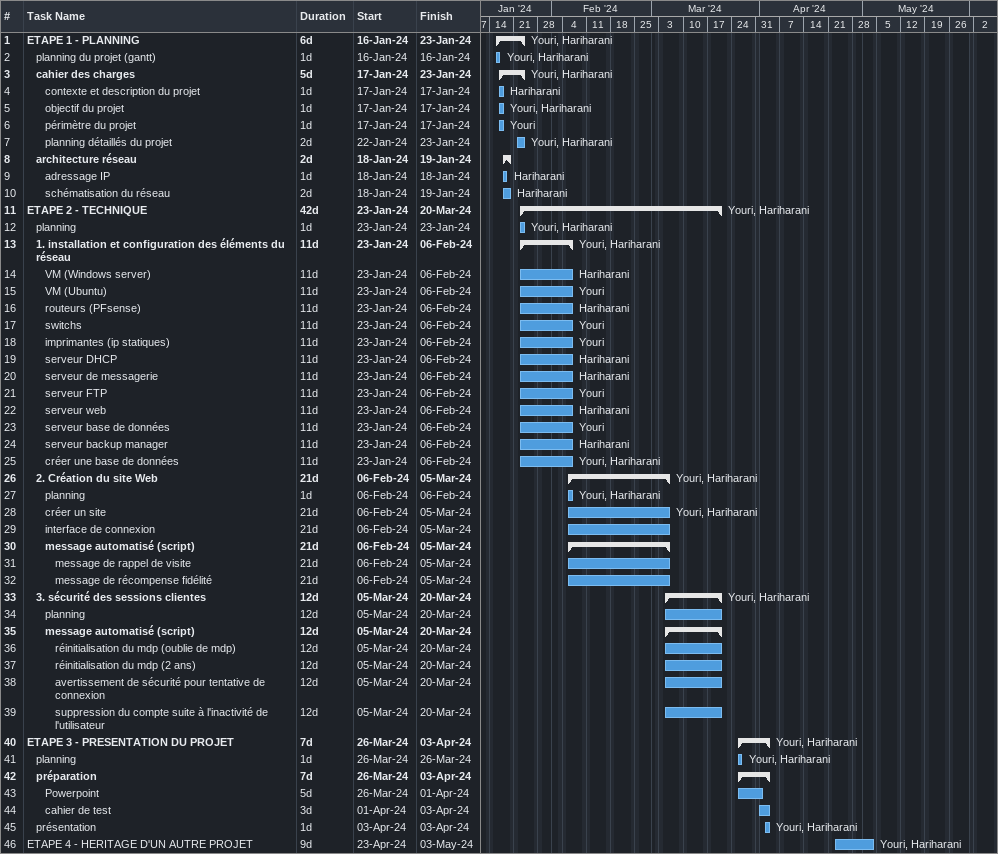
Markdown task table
| ID | Level | Task | Duration | Start | Finish | Resources |
|---|---|---|---|---|---|---|
| 1 | 1 | **ETAPE 1 - PLANNING** | 6d | 2024-01-16 | 2024-01-23 | Youri, Hariharani |
| 2 | 2 | planning du projet (gantt) | 1d | 2024-01-16 | 2024-01-16 | Youri, Hariharani |
| 3 | 2 | **cahier des charges** | 5d | 2024-01-17 | 2024-01-23 | Youri, Hariharani |
| 4 | 3 | contexte et description du projet | 1d | 2024-01-17 | 2024-01-17 | Hariharani |
| 5 | 3 | objectif du projet | 1d | 2024-01-17 | 2024-01-17 | Youri, Hariharani |
| 6 | 3 | périmètre du projet | 1d | 2024-01-17 | 2024-01-17 | Youri |
| 7 | 3 | planning détaillés du projet | 2d | 2024-01-22 | 2024-01-23 | Youri, Hariharani |
| 8 | 2 | **architecture réseau** | 2d | 2024-01-18 | 2024-01-19 |  |
| 9 | 3 | adressage IP | 1d | 2024-01-18 | 2024-01-18 | Hariharani |
| 10 | 3 | schématisation du réseau | 2d | 2024-01-18 | 2024-01-19 | Hariharani |
| 11 | 1 | **ETAPE 2 - TECHNIQUE** | 42d | 2024-01-23 | 2024-03-20 | Youri, Hariharani |
| 12 | 2 | planning | 1d | 2024-01-23 | 2024-01-23 | Youri, Hariharani |
| 13 | 2 | **1. installation et configuration des éléments du réseau** | 11d | 2024-01-23 | 2024-02-06 | Youri, Hariharani |
| 14 | 3 | VM (Windows server) | 11d | 2024-01-23 | 2024-02-06 | Hariharani |
| 15 | 3 | VM (Ubuntu) | 11d | 2024-01-23 | 2024-02-06 | Youri |
| 16 | 3 | routeurs (PFsense) | 11d | 2024-01-23 | 2024-02-06 | Hariharani |
| 17 | 3 | switchs | 11d | 2024-01-23 | 2024-02-06 | Youri |
| 18 | 3 | imprimantes (ip statiques) | 11d | 2024-01-23 | 2024-02-06 | Youri |
| 19 | 3 | serveur DHCP | 11d | 2024-01-23 | 2024-02-06 | Hariharani |
| 20 | 3 | serveur de messagerie | 11d | 2024-01-23 | 2024-02-06 | Hariharani |
| 21 | 3 | serveur FTP | 11d | 2024-01-23 | 2024-02-06 | Youri |
| 22 | 3 | serveur web | 11d | 2024-01-23 | 2024-02-06 | Hariharani |
| 23 | 3 | serveur base de données | 11d | 2024-01-23 | 2024-02-06 | Youri |
| 24 | 3 | serveur backup manager | 11d | 2024-01-23 | 2024-02-06 | Hariharani |
| 25 | 3 | créer une base de données | 11d | 2024-01-23 | 2024-02-06 | Youri, Hariharani |
| 26 | 2 | **2. Création du site Web** | 21d | 2024-02-06 | 2024-03-05 | Youri, Hariharani |
| 27 | 3 | planning | 1d | 2024-02-06 | 2024-02-06 | Youri, Hariharani |
| 28 | 3 | créer un site | 21d | 2024-02-06 | 2024-03-05 | Youri, Hariharani |
| 29 | 3 | interface de connexion | 21d | 2024-02-06 | 2024-03-05 |  |
| 30 | 3 | **message automatisé (script)** | 21d | 2024-02-06 | 2024-03-05 |  |
| 31 | 4 | message de rappel de visite | 21d | 2024-02-06 | 2024-03-05 |  |
| 32 | 4 | message de récompense fidélité | 21d | 2024-02-06 | 2024-03-05 |  |
| 33 | 2 | **3. sécurité des sessions clientes** | 12d | 2024-03-05 | 2024-03-20 | Youri, Hariharani |
| 34 | 3 | planning | 12d | 2024-03-05 | 2024-03-20 |  |
| 35 | 3 | **message automatisé (script)** | 12d | 2024-03-05 | 2024-03-20 |  |
| 36 | 4 | réinitialisation du mdp (oublie de mdp) | 12d | 2024-03-05 | 2024-03-20 |  |
| 37 | 4 | réinitialisation du mdp (2 ans) | 12d | 2024-03-05 | 2024-03-20 |  |
| 38 | 4 | avertissement de sécurité pour tentative de connexion | 12d | 2024-03-05 | 2024-03-20 |  |
| 39 | 4 | suppression du compte suite à l'inactivité de l'utilisateur | 12d | 2024-03-05 | 2024-03-20 |  |
| 40 | 1 | **ETAPE 3 - PRESENTATION DU PROJET** | 7d | 2024-03-26 | 2024-04-03 | Youri, Hariharani |
| 41 | 2 | planning | 1d | 2024-03-26 | 2024-03-26 | Youri, Hariharani |
| 42 | 2 | **préparation** | 7d | 2024-03-26 | 2024-04-03 |  |
| 43 | 3 | Powerpoint | 5d | 2024-03-26 | 2024-04-01 |  |
| 44 | 3 | cahier de test | 3d | 2024-04-01 | 2024-04-03 |  |
| 45 | 2 | présentation | 1d | 2024-04-03 | 2024-04-03 | Youri, Hariharani |
| 46 | 1 | ETAPE 4 - HERITAGE D'UN AUTRE PROJET | 9d | 2024-04-23 | 2024-05-03 | Youri, Hariharani |
